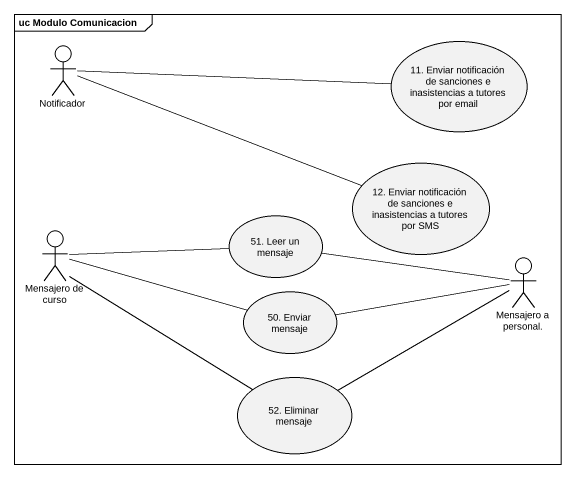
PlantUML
@startuml
mainframe uc Modulo Comunicacion
actor Notificador
usecase "11. Enviar notificación de sanciones e inasistencias a tutores por email" as u11_Enviar_notificación_de
usecase "12. Enviar notificación de sanciones e inasistencias a tutores por SMS" as u12_Enviar_notificación_de
actor "Mensajero de curso" as Mensajero_de_curso
usecase "51. Leer un mensaje" as u51_Leer_un_mensaje
actor "Mensajero a personal." as Mensajero_a_personal
usecase "50. Enviar mensaje" as u50_Enviar_mensaje
usecase "52. Eliminar mensaje" as u52_Eliminar_mensaje
Notificador -right- u11_Enviar_notificación_de
Notificador -right- u12_Enviar_notificación_de
Mensajero_de_curso -right- u51_Leer_un_mensaje
Mensajero_de_curso -right- u50_Enviar_mensaje
Mensajero_de_curso -- u52_Eliminar_mensaje
Mensajero_a_personal -left- u51_Leer_un_mensaje
Mensajero_a_personal -left- u50_Enviar_mensaje
Mensajero_a_personal -left- u52_Eliminar_mensaje
@enduml
